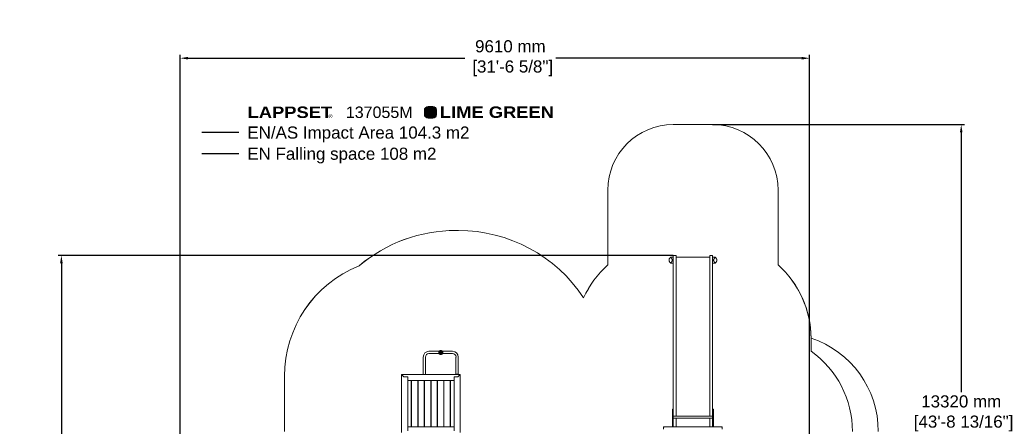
# Model space of a CAD drawing. Extents: x -6675 to 8473, y -8565 to 9458.
# Drawn here: x -6675 to 8473, y 3244 to 9458 of the extents above; entities that cross this region are included whole.
import ezdxf

# ---------------------------------------------------------------- set-up
doc = ezdxf.new("R2010")
doc.units = 0
doc.header["$LTSCALE"] = 5
doc.header["$PDMODE"] = 33
doc.header["$PDSIZE"] = 20
doc.layers.get('Defpoints').update_dxf_attribs({"linetype": 'CONTINUOUS'})
for name, color, linetype in [('Lg_area', 4, 'CONTINUOUS'), ('Lg_dim', 7, 'CONTINUOUS'), ('Lg_prod', 40, 'CONTINUOUS'), ('Lg_txt', 4, 'CONTINUOUS'), ('Lime green', 7, 'CONTINUOUS')]:
    doc.layers.add(name, color=color, linetype=linetype)
doc.styles.add('LG1', font='arial.ttf', dxfattribs={"height": 185})
doc.styles.add('LG2', font='ariblk.ttf', dxfattribs={"height": 185})
doc.styles.add('LG3', font='simplex.shx')
doc.dimstyles.new('LG_DIM', dxfattribs={"dimtxt": 185, "dimasz": 120, "dimexe": 50, "dimexo": 1, "dimgap": 50, "dimtad": 0, "dimtih": 1, "dimtoh": 1, "dimdec": 0, "dimrnd": 10, "dimdsep": 46, "dimtxsty": 'LG1', "dimcen": 2.5, "dimclrt": 4, "dimadec": 4, "dimazin": 0, "dimtfac": 1, "dimtdec": 1, "dimtmove": 0, "dimatfit": 3, "dimfxl": 1, "dimtolj": 1, "dimtzin": 0, "dimarcsym": 0})

# ---------------------------------------------------------------- blocks, each defined once
blk = doc.blocks.new('prodnum')
at = {"layer": 'Lg_txt'}
for s, height, style, p in [('LAPPSET', 175, 'LG2', (0, 0)), ('®', 60, 'LG1', (1233, -2))]:
    blk.add_text(s, height=height, dxfattribs=dict(at, style=style)).set_placement(p)
at = {"layer": 'Lg_txt', "style": 'LG1'}
blk.add_attdef('PRODNUM', (1500, 0), '', height=175, dxfattribs=at)
blk = doc.blocks.new('*D5')
at = {"layer": 'Defpoints', "color": 0, "transparency": 16777216}
for p in [(3900, 7860), (-2500, -5460), (7696, -5460)]:
    blk.add_point(p, dxfattribs=at)
at = {"layer": 'Lg_dim', "color": 0, "lineweight": -2, "transparency": 16777216}
for p, q in [((3901, 7860), (7746, 7860)), ((7696, 7740), (7696, 3779)), ((7696, -5340), (7696, 3131)), ((-2499, -5460), (7746, -5460))]:
    blk.add_line(p, q, dxfattribs=at)
at = {"layer": 'Lg_dim', "color": 0, "transparency": 16777216}
for points in [[(7676, 7740), (7716, 7740), (7696, 7860)], [(7676, -5340), (7716, -5340), (7696, -5460)]]:
    blk.add_solid(points, dxfattribs=at)
at = {"layer": 'Lg_dim', "color": 4, "transparency": 16777216, "insert": (7696, 3455), "char_height": 185, "attachment_point": 5, "style": 'LG1'}
blk.add_mtext('\\A1;13320 mm\\P [43\'-8 13/16"]', dxfattribs=at)
blk = doc.blocks.new('*D6')
at = {"layer": 'Defpoints', "color": 0, "transparency": 16777216}
for p in [(3300, 5865), (-6041, -3465), (-3100, -3465)]:
    blk.add_point(p, dxfattribs=at)
at = {"layer": 'Lg_dim', "color": 0, "lineweight": -2, "transparency": 16777216}
for p, q in [((3299, 5865), (-6091, 5865)), ((-6041, 5745), (-6041, 2570)), ((-6041, -3345), (-6041, 1921)), ((-3101, -3465), (-6091, -3465))]:
    blk.add_line(p, q, dxfattribs=at)
at = {"layer": 'Lg_dim', "color": 0, "transparency": 16777216}
for points in [[(-6061, 5745), (-6021, 5745), (-6041, 5865)], [(-6061, -3345), (-6021, -3345), (-6041, -3465)]]:
    blk.add_solid(points, dxfattribs=at)
at = {"layer": 'Lg_dim', "color": 4, "transparency": 16777216, "insert": (-6041, 2246), "char_height": 185, "attachment_point": 5, "style": 'LG1'}
blk.add_mtext('\\A1;9330 mm\\P [30\'-7 9/16"]', dxfattribs=at)
blk = doc.blocks.new('*D7')
at = {"layer": 'Defpoints', "color": 0, "transparency": 16777216}
for p in [(5382, 8873), (-4228, -147), (5382, -565)]:
    blk.add_point(p, dxfattribs=at)
at = {"layer": 'Lg_dim', "color": 0, "lineweight": -2, "transparency": 16777216}
for p, q in [((-4228, -146), (-4228, 8923)), ((-4108, 8873), (119, 8873)), ((5262, 8873), (1507, 8873)), ((5382, -564), (5382, 8923))]:
    blk.add_line(p, q, dxfattribs=at)
at = {"layer": 'Lg_dim', "color": 0, "transparency": 16777216}
for points in [[(-4108, 8893), (-4108, 8853), (-4228, 8873)], [(5262, 8893), (5262, 8853), (5382, 8873)]]:
    blk.add_solid(points, dxfattribs=at)
at = {"layer": 'Lg_dim', "color": 4, "transparency": 16777216, "insert": (813, 8873), "char_height": 185, "attachment_point": 5, "style": 'LG1'}
blk.add_mtext('\\A1;9610 mm\\P [31\'-6 5/8"]', dxfattribs=at)
blk = doc.blocks.new('Variteemalayerit')
at = {"layer": 'Lime green', "true_color": 0xb1c72c}
h = blk.add_hatch(color=62, dxfattribs=at)
h.dxf.hatch_style = 1
edge = h.paths.add_edge_path()
edge.add_line((2695, 137), (2695, 212))
edge.add_arc((2745, 212), 50, 90, 180, ccw=False)
edge.add_line((2745, 262), (2820, 262))
edge.add_arc((2820, 212), 50, 0, 90, ccw=False)
edge.add_line((2870, 212), (2870, 137))
edge.add_arc((2820, 137), 50, 270, 360, ccw=False)
edge.add_line((2820, 87), (2745, 87))
edge.add_arc((2745, 137), 50, 180, 270, ccw=False)
at = {"layer": 'Lime green'}
h = blk.add_hatch(color=250, dxfattribs=at)
h.dxf.hatch_style = 1
edge = h.paths.add_edge_path()
edge.add_arc((2783, 174), 50.2, 0, 360)
at = {"layer": 'Lime green', "color": 62, "true_color": 0xb1c72c}
blk.add_lwpolyline([(2695, 137), (2695, 212, -0.414214), (2745, 262), (2820, 262, -0.414214), (2870, 212), (2870, 137, -0.414214), (2820, 87), (2745, 87, -0.414214)], format="xyb", close=True, dxfattribs=at)
at = {"layer": 'Lime green', "color": 250}
blk.add_circle((2783, 174), 50.2, dxfattribs=at)
at = {"layer": 'Lime green', "color": 62, "true_color": 0xb1c72c, "insert": (2926, 265), "char_height": 175, "attachment_point": 1, "style": 'LG3'}
blk.add_mtext_dynamic_manual_height_columns('{\\fArial Black|b0|i0|c0|p34;LIME GREEN}', width=3485.89, gutter_width=12.5, heights=[0], dxfattribs=at)

msp = doc.modelspace()

# ---------------------------------------------------------------- linework, layer by layer
at = {"layer": 'Lg_area', "linetype": 'Continuous', "lineweight": 0}
for p, q in [((3900, 7859.7), (3300, 7859.7)), ((2300, 6859.7), (2300, 5719.7)), ((4900, 5719.7), (4900, 6859.7)), ((19, 6244.8), (-19, 6244.8)), ((5404, 4402.6), (5404, 4594.5)), ((-2635.8, 4021.5), (-2635.8, 3178.5))]:
    msp.add_line(p, q, dxfattribs=at)
at = {"layer": 'Lg_area', "color": 83, "linetype": 'Continuous', "lineweight": 0}
for p, q in [((3900, 7859.7), (3300, 7859.7)), ((2300, 6859.7), (2300, 5719.7)), ((4900, 5719.7), (4900, 6859.7)), ((19, 6244.5), (-19, 6244.5)), ((-2635.5, 4021.5), (-2635.5, 3178.5))]:
    msp.add_line(p, q, dxfattribs=at)
at = {"layer": 'Lg_area', "linetype": 'Continuous', "lineweight": 0}
for centre, radius, start, end in [((3300, 6859.7), 1000, 90, 180), ((3900, 6859.7), 1000, 0, 90), ((-19, 3950.5), 2294.3, 90, 130.10183), ((19, 3950.5), 2294.3, 33.52842, 90), ((-821.5, 4021.5), 1814.3, 111.85468, 180), ((3311.2, 4591.3), 1515.2, 131.86414, 155.57629), ((3888.8, 4591.3), 1515.2, 0.12365, 48.13586), ((4535, 3180), 1500, 0, 54.59633)]:
    msp.add_arc(centre, radius, start, end, dxfattribs=at)
at = {"layer": 'Lg_area', "color": 83, "linetype": 'Continuous', "lineweight": 0}
for centre, radius, start, end in [((3300, 6859.7), 1000, 90, 180), ((3900, 6859.7), 1000, 0, 90), ((-19, 3950.5), 2294, 90, 130.10299), ((19, 3950.5), 2294, 33.52314, 90), ((-821.5, 4021.5), 1814, 111.85274, 180), ((3311.2, 4591.3), 1515.2, 131.86414, 155.59134), ((3888.8, 4591.3), 1515.2, 0.44918, 48.13586), ((4930, 3180), 1500, 0, 71.58054)]:
    msp.add_arc(centre, radius, start, end, dxfattribs=at)
at = {"layer": 'Lg_prod', "linetype": 'Continuous', "lineweight": 0}
for p, q in [((3265.7, 5839.3), (3282.3, 5839.3)), ((3282.3, 5839.3), (3300, 5839.3)), ((3300, 5864.7), (3343, 5864.7)), ((3300, 5798.6), (3300, 5864.7)), ((3300, 5798.6), (3300, 5328.2)), ((3343, 5864.7), (3343, 5798.6)), ((3857, 5835.2), (3343, 5835.2)), ((3343, 5798.6), (3343, 5328.2)), ((3857, 5864.7), (3900, 5864.7)), ((3857, 5798.6), (3857, 5864.7)), ((3857, 5798.6), (3857, 5328.2)), ((3900, 5864.7), (3900, 5798.6)), ((3917.7, 5839.3), (3900, 5839.3)), ((3900, 5798.6), (3900, 5328.2)), ((3917.7, 5839.3), (3934.3, 5839.3)), ((3282.3, 5744.3), (3265.7, 5744.3)), ((3282.3, 5744.3), (3300, 5744.3)), ((3917.7, 5744.3), (3900, 5744.3)), ((3934.3, 5744.3), (3917.7, 5744.3)), ((3300, 5328.2), (3300, 4931.3)), ((3343, 5328.2), (3343, 4931.3)), ((3857, 5328.2), (3857, 4931.3)), ((3900, 5328.2), (3900, 4931.3)), ((3300, 4931.3), (3300, 3782.2)), ((3343, 4931.3), (3343, 3782.2)), ((3857, 4931.3), (3857, 3782.2)), ((3900, 4931.3), (3900, 3782.2)), ((-280.5, 4400.9), (-430, 4400.9)), ((-280.5, 4384), (-280.5, 4405.1)), ((-272, 4405.1), (-280.5, 4405.1)), ((-234.8, 4399), (-265.2, 4399)), ((-219.5, 4405.1), (-228, 4405.1)), ((-219.5, 4384), (-219.5, 4405.1)), ((-70, 4400.9), (-219.5, 4400.9)), ((-516.9, 4314), (-516.9, 4070)), ((-483.2, 4314), (-483.2, 4070)), ((-280.5, 4367.2), (-430, 4367.2)), ((-279.8, 4384), (-280.5, 4384)), ((-280.5, 4384), (-280.5, 4362.9)), ((-280.5, 4384), (-279.8, 4384)), ((-280.5, 4362.9), (-272, 4362.9)), ((-279.8, 4384), (-220.2, 4384)), ((-220.2, 4384), (-279.8, 4384)), ((-265.2, 4369), (-234.8, 4369)), ((-228, 4362.9), (-219.5, 4362.9)), ((-219.5, 4384), (-220.2, 4384)), ((-220.2, 4384), (-219.5, 4384)), ((-219.5, 4384), (-219.5, 4362.9)), ((-70, 4367.2), (-219.5, 4367.2)), ((-16.9, 4314), (-16.9, 4052)), ((16.8, 4314), (16.8, 4052)), ((-847.5, 4011), (-847.5, 4047.5)), ((-847.5, 4047.5), (-811, 4047.5)), ((-847.5, 3952.5), (-847.5, 3989)), ((-846.5, 3952.5), (-847.5, 3952.5)), ((-846.5, 3161.5), (-846.5, 4038.5)), ((-844.2, 4044.2), (-813.5, 4013.5)), ((-844.2, 4044.2), (-813.5, 4013.5)), ((38.5, 4046.5), (-838.5, 4046.5)), ((-753.5, 4013.5), (-813.5, 4013.5)), ((-813.5, 4013.5), (-753.5, 4013.5)), ((-789, 4047.5), (-752.5, 4047.5)), ((-753.5, 3953.5), (-753.5, 4013.5)), ((-753.5, 4013.5), (-753.5, 3186.5)), ((-753.5, 3953.5), (-46.5, 3953.5)), ((-752.5, 3952.5), (-753.5, 3952.5)), ((-750, 3950), (-753.5, 3950)), ((-752.5, 4047.5), (-752.5, 4046.5)), ((-752.5, 3953.5), (-752.5, 3952.5)), ((-751, 3950), (-751, 3953.5)), ((-750, 3953.5), (-750, 3950)), ((-699, 3953.5), (-699, 3246.5)), ((-695, 3945.6), (-699, 3945.6)), ((-695, 3953.5), (-695, 3246.5)), ((-600, 3953.5), (-600, 3246.5)), ((-596, 3945.6), (-600, 3945.6)), ((-596, 3953.5), (-596, 3246.5)), ((-501, 3953.5), (-501, 3246.5)), ((-497, 3945.6), (-501, 3945.6)), ((-497, 3953.5), (-497, 3246.5)), ((-402, 3953.5), (-402, 3246.5)), ((-398, 3945.6), (-402, 3945.6)), ((-398, 3953.5), (-398, 3246.5)), ((-303, 3953.5), (-303, 3246.5)), ((-299, 3945.6), (-303, 3945.6)), ((-299, 3953.5), (-299, 3246.5)), ((-204, 3953.5), (-204, 3246.5)), ((-200, 3945.6), (-204, 3945.6)), ((-200, 3953.5), (-200, 3246.5)), ((-105, 3953.5), (-105, 3246.5)), ((-101, 3945.6), (-105, 3945.6)), ((-101, 3246.5), (-101, 3953.5)), ((-50, 3950), (-50, 3953.5)), ((-46.5, 3950), (-50, 3950)), ((-49, 3950), (-49, 3953.5)), ((-47.5, 4046.5), (-47.5, 4047.5)), ((-47.5, 4047.5), (-11, 4047.5)), ((-47.5, 3952.5), (-47.5, 3953.5)), ((-46.5, 3952.5), (-47.5, 3952.5)), ((-46.5, 4013.5), (13.5, 4013.5)), ((-46.5, 3186.5), (-46.5, 4013.5)), ((13.5, 4013.5), (-46.5, 4013.5)), ((-46.5, 4013.5), (-46.5, 3953.5)), ((-20, 4052), (-15, 4052)), ((-20, 4047.5), (-20, 4052)), ((-15, 4052), (15, 4052)), ((-8.2, 4047), (8.2, 4047)), ((11, 4047.5), (47.5, 4047.5)), ((13.5, 4013.5), (44.2, 4044.2)), ((13.5, 4013.5), (44.2, 4044.2)), ((15, 4052), (20, 4052)), ((20, 4052), (20, 4047.5)), ((46.5, 4038.5), (46.5, 3161.5)), ((47.5, 3952.5), (46.5, 3952.5)), ((47.5, 4047.5), (47.5, 4011)), ((47.5, 3989), (47.5, 3952.5)), ((3300, 3782.2), (3300, 3518.5)), ((3343, 3782.2), (3343, 3410.5)), ((3857, 3782.2), (3857, 3410.5)), ((3900, 3782.2), (3900, 3518.5)), ((3301, 3518.5), (3286, 3518.5)), ((3286, 3518.5), (3286, 3458.5)), ((3301, 3518.5), (3301, 3458.5)), ((3914, 3518.5), (3899, 3518.5)), ((3899, 3518.5), (3899, 3458.5)), ((3914, 3518.5), (3914, 3458.5)), ((3286, 3458.5), (3286, 3246.5)), ((3301, 3458.5), (3301, 3246.5)), ((3899, 3410.5), (3301, 3410.5)), ((3899, 3380.5), (3301, 3380.5)), ((3343, 3380.5), (3343, 3246.5)), ((3857, 3380.5), (3857, 3246.5)), ((3899, 3458.5), (3899, 3246.5)), ((3914, 3458.5), (3914, 3246.5)), ((-847.5, 3211), (-847.5, 3247.5)), ((-847.5, 3247.5), (-846.5, 3247.5)), ((-753.5, 3250), (-750, 3250)), ((-753.5, 3247.5), (-752.5, 3247.5)), ((-753.5, 3186.5), (-753.5, 3246.5)), ((-46.5, 3246.5), (-753.5, 3246.5)), ((-752.5, 3247.5), (-752.5, 3246.5)), ((-751, 3250), (-751, 3246.5)), ((-750, 3250), (-750, 3246.5)), ((-699, 3254.4), (-695, 3254.4)), ((-600, 3254.4), (-596, 3254.4)), ((-501, 3254.4), (-497, 3254.4)), ((-402, 3254.4), (-398, 3254.4)), ((-303, 3254.4), (-299, 3254.4)), ((-204, 3254.4), (-200, 3254.4)), ((-105, 3254.4), (-101, 3254.4)), ((-50, 3250), (-46.5, 3250)), ((-50, 3246.5), (-50, 3250)), ((-49, 3250), (-49, 3246.5)), ((-47.5, 3246.5), (-47.5, 3247.5)), ((-47.5, 3247.5), (-46.5, 3247.5)), ((-46.5, 3246.5), (-46.5, 3186.5)), ((46.5, 3247.5), (47.5, 3247.5)), ((47.5, 3247.5), (47.5, 3211)), ((3152.5, 3211), (3152.5, 3247.5)), ((3152.5, 3247.5), (3189, 3247.5)), ((4038.5, 3246.5), (3161.5, 3246.5)), ((3211, 3247.5), (3247.5, 3247.5)), ((3247.5, 3247.5), (3247.5, 3246.5)), ((3952.5, 3246.5), (3952.5, 3247.5)), ((3952.5, 3247.5), (3989, 3247.5)), ((4011, 3247.5), (4047.5, 3247.5)), ((4047.5, 3247.5), (4047.5, 3211))]:
    msp.add_line(p, q, dxfattribs=at)
for centre, radius, start, end in [((3264, 5836.3), 3, 90, 121.15518), ((3936, 5836.3), 3, 58.84482, 90), ((3264, 5747.3), 3, 238.84482, 270), ((3936, 5747.3), 3, 270, 301.15518), ((-430, 4314), 86.8, 90, 180), ((-250, 4384), 30.5, 119.82646, 149.82973), ((-250, 4384), 30.5, 30.16985, 60.12878), ((-70, 4314), 86.8, 0, 90), ((-430, 4314), 53.1, 90, 180), ((-250, 4384), 30.5, 210.16985, 240.12878), ((-250, 4384), 30.5, 299.82646, 329.82973), ((-70, 4314), 53.2, 0, 90), ((-839.5, 4011), 8, 180, 208.95502), ((-839.5, 3989), 8, 151.04498, 180), ((-838.5, 4038.5), 8, 135, 180), ((-838.5, 4038.5), 8, 90, 135), ((-811, 4039.5), 8, 61.04498, 90), ((-789, 4039.5), 8, 90, 118.95502), ((-570, 4070), 53.2, 333.75919, 0), ((-570, 4070), 86.9, 344.30113, 0), ((-11, 4039.5), 8, 61.04498, 90), ((11, 4039.5), 8, 90, 118.95502), ((38.5, 4038.5), 8, 45, 90), ((38.5, 4038.5), 8, 0, 45), ((39.5, 4011), 8, 331.04498, 0), ((39.5, 3989), 8, 0, 28.95502), ((3161.5, 3238.5), 8, 135, 180), ((3161.5, 3238.5), 8, 90, 135), ((3189, 3239.5), 8, 61.04498, 90), ((3211, 3239.5), 8, 90, 118.95502), ((3989, 3239.5), 8, 61.04498, 90), ((4011, 3239.5), 8, 90, 118.95502), ((4038.5, 3238.5), 8, 45, 90), ((4038.5, 3238.5), 8, 0, 45)]:
    msp.add_arc(centre, radius, start, end, dxfattribs=at)
for centre, major_axis, start_param, end_param in [((-246.2, 4387.4), (20.2, -22.2), 3.3252286, 3.9243391), ((-253.8, 4387.4), (20.2, 22.2), 5.5004389, 6.0995494), ((-246.2, 4380.6), (-20.2, -22.2), 5.5004389, 6.0995494), ((-253.8, 4380.6), (-20.2, 22.2), 3.3252286, 3.9243391)]:
    msp.add_ellipse(centre, major_axis=major_axis, ratio=0.2931525, start_param=start_param, end_param=end_param, dxfattribs=at)
for points, knots in [([(3235.9, 5791.8), (3235.9, 5792.5), (3235.9, 5793.2), (3236, 5794.7), (3236, 5795.4), (3236.2, 5797.6), (3236.4, 5799), (3236.8, 5801.8), (3237.1, 5803.2), (3237.8, 5805.9), (3238.1, 5807.3), (3239.4, 5811.2), (3240.4, 5813.7), (3242.1, 5817.2), (3242.8, 5818.3), (3244, 5820.5), (3244.7, 5821.6), (3246.7, 5824.5), (3248.1, 5826.3), (3250.2, 5828.8), (3251, 5829.6), (3252.4, 5831.1), (3253.2, 5831.8), (3255.4, 5833.8), (3256.8, 5835), (3259.7, 5837.1), (3261.1, 5838), (3262.5, 5838.9)], [0.070582583, 0.070582583, 0.070582583, 0.070582583, 0.072738773, 0.072738773, 0.074894964, 0.074894964, 0.079207344, 0.079207344, 0.083519725, 0.083519725, 0.087832105, 0.087832105, 0.096456867, 0.096456867, 0.100769247, 0.100769247, 0.105081628, 0.105081628, 0.113706389, 0.113706389, 0.118018769, 0.118018769, 0.12233115, 0.12233115, 0.130955911, 0.130955911, 0.139580672, 0.139580672, 0.139580672, 0.139580672]), ([(3262.5, 5744.7), (3261.1, 5745.6), (3259.7, 5746.5), (3256.8, 5748.6), (3255.3, 5749.8), (3253.1, 5751.8), (3252.4, 5752.5), (3250.9, 5754), (3250.2, 5754.8), (3248.1, 5757.2), (3246.7, 5759), (3244.7, 5762), (3244, 5763), (3243.1, 5764.7), (3242.8, 5765.2), (3242.2, 5766.3), (3241.9, 5766.9), (3240.4, 5769.8), (3239.4, 5772.3), (3238.4, 5775.6), (3238.1, 5776.3), (3237.8, 5777.6), (3237.6, 5778.3), (3237.1, 5780.4), (3236.8, 5781.8), (3236.4, 5784.6), (3236.2, 5786), (3236, 5788.9), (3235.9, 5790.3), (3235.9, 5791.8)], [0.001509417, 0.001509417, 0.001509417, 0.001509417, 0.010143562, 0.010143562, 0.018777708, 0.018777708, 0.023094781, 0.023094781, 0.027411854, 0.027411854, 0.036046, 0.036046, 0.040363073, 0.040363073, 0.042521609, 0.042521609, 0.044680146, 0.044680146, 0.053314292, 0.053314292, 0.055472828, 0.055472828, 0.057631364, 0.057631364, 0.061948437, 0.061948437, 0.06626551, 0.06626551, 0.070582583, 0.070582583, 0.070582583, 0.070582583]), ([(3264, 5839.3), (3264, 5839.3), (3264.1, 5839.3), (3264.3, 5839.3), (3264.4, 5839.3), (3264.9, 5839.3), (3265.3, 5839.3), (3265.7, 5839.3)], [0, 0, 0, 0, 0.002390647, 0.002390647, 0.004781294, 0.004781294, 0.009562588, 0.009562588, 0.009562588, 0.009562588]), ([(3264.2, 5825.9), (3264.5, 5825.9), (3264.8, 5825.8), (3265.3, 5825.7), (3265.5, 5825.6), (3265.7, 5825.4)], [0, 0, 0, 0, 0.0033224356, 0.0033224356, 0.0066448712, 0.0066448712, 0.0066448712, 0.0066448712]), ([(3265.7, 5758.1), (3265.5, 5758), (3265.3, 5757.9), (3264.8, 5757.7), (3264.5, 5757.7), (3264.2, 5757.7)], [0, 0, 0, 0, 0.0033224356, 0.0033224356, 0.0066448712, 0.0066448712, 0.0066448712, 0.0066448712]), ([(3283.6, 5798.3), (3283.4, 5799), (3283.3, 5799.7), (3283, 5801), (3282.9, 5801.6), (3282.6, 5802.8), (3282.4, 5803.3), (3282.1, 5804.3), (3281.9, 5804.8), (3281.4, 5806.2), (3281.1, 5807), (3280.4, 5808.6), (3280, 5809.3), (3279.3, 5810.7), (3279, 5811.4), (3278.3, 5812.6), (3277.9, 5813.2), (3276.8, 5814.9), (3276, 5815.9), (3274.5, 5817.8), (3273.8, 5818.6), (3272.2, 5820.3), (3271.4, 5821), (3269.1, 5823.1), (3267.4, 5824.3), (3265.7, 5825.4)], [0.114317268, 0.114317268, 0.114317268, 0.114317268, 0.117327903, 0.117327903, 0.120338537, 0.120338537, 0.123349172, 0.123349172, 0.126359807, 0.126359807, 0.132381076, 0.132381076, 0.138402345, 0.138402345, 0.144423615, 0.144423615, 0.150444884, 0.150444884, 0.162487423, 0.162487423, 0.174529961, 0.174529961, 0.1865725, 0.1865725, 0.210657577, 0.210657577, 0.210657577, 0.210657577]), ([(3265.7, 5758.1), (3267.4, 5759.2), (3269, 5760.4), (3271.4, 5762.6), (3272.2, 5763.3), (3273.8, 5764.9), (3274.5, 5765.8), (3276, 5767.7), (3276.8, 5768.7), (3278.2, 5770.9), (3279, 5772.1), (3279.9, 5773.8), (3280, 5774.2), (3280.4, 5774.9), (3280.6, 5775.3), (3281.1, 5776.5), (3281.4, 5777.4), (3281.9, 5778.8), (3282.1, 5779.2), (3282.4, 5780.3), (3282.6, 5780.8), (3282.8, 5781.7), (3282.9, 5782), (3283, 5782.6), (3283.1, 5782.9), (3283.3, 5783.9), (3283.4, 5784.5), (3283.6, 5785.3)], [0.003523558, 0.003523558, 0.003523558, 0.003523558, 0.027663973, 0.027663973, 0.039734181, 0.039734181, 0.051804388, 0.051804388, 0.063874596, 0.063874596, 0.075944803, 0.075944803, 0.078962355, 0.078962355, 0.081979907, 0.081979907, 0.088015011, 0.088015011, 0.091032563, 0.091032563, 0.094050115, 0.094050115, 0.095558891, 0.095558891, 0.097067667, 0.097067667, 0.100085218, 0.100085218, 0.100085218, 0.100085218]), ([(3284.1, 5791.8), (3284.1, 5792.1), (3284.1, 5792.4), (3284.1, 5793), (3284.1, 5793.3), (3284, 5794.2), (3284, 5794.7), (3283.9, 5795.8), (3283.8, 5796.4), (3283.7, 5797.3), (3283.6, 5797.8), (3283.6, 5798.3)], [0.1072065831, 0.1072065831, 0.1072065831, 0.1072065831, 0.1080954187, 0.1080954187, 0.1089842543, 0.1089842543, 0.1107619256, 0.1107619256, 0.1125395968, 0.1125395968, 0.114317268, 0.114317268, 0.114317268, 0.114317268]), ([(3283.6, 5785.3), (3283.6, 5785.7), (3283.7, 5786.2), (3283.8, 5787.2), (3283.9, 5787.7), (3284, 5788.8), (3284, 5789.4), (3284.1, 5790.6), (3284.1, 5791.2), (3284.1, 5791.8)], [0.1000852185, 0.1000852185, 0.1000852185, 0.1000852185, 0.1018655596, 0.1018655596, 0.1036459008, 0.1036459008, 0.1054262419, 0.1054262419, 0.1072065831, 0.1072065831, 0.1072065831, 0.1072065831]), ([(3916.4, 5798.3), (3916.4, 5797.8), (3916.3, 5797.3), (3916.2, 5796.4), (3916.1, 5795.8), (3916, 5794.7), (3916, 5794.2), (3915.9, 5793), (3915.9, 5792.4), (3915.9, 5791.8)], [0.1000852185, 0.1000852185, 0.1000852185, 0.1000852185, 0.1018655596, 0.1018655596, 0.1036459008, 0.1036459008, 0.1054262419, 0.1054262419, 0.1072065831, 0.1072065831, 0.1072065831, 0.1072065831]), ([(3915.9, 5791.8), (3915.9, 5791.5), (3915.9, 5791.2), (3915.9, 5790.6), (3915.9, 5790.3), (3916, 5789.4), (3916, 5788.8), (3916.1, 5787.7), (3916.2, 5787.2), (3916.3, 5786.2), (3916.4, 5785.8), (3916.4, 5785.3)], [0.1072065831, 0.1072065831, 0.1072065831, 0.1072065831, 0.1080954187, 0.1080954187, 0.1089842543, 0.1089842543, 0.1107619256, 0.1107619256, 0.1125395968, 0.1125395968, 0.114317268, 0.114317268, 0.114317268, 0.114317268]), ([(3934.3, 5825.4), (3932.6, 5824.3), (3931, 5823.1), (3928.6, 5821), (3927.8, 5820.3), (3926.2, 5818.6), (3925.5, 5817.8), (3924, 5815.9), (3923.2, 5814.9), (3921.8, 5812.7), (3921, 5811.4), (3920.1, 5809.7), (3920, 5809.4), (3919.6, 5808.6), (3919.4, 5808.2), (3918.9, 5807), (3918.6, 5806.2), (3918.1, 5804.8), (3917.9, 5804.3), (3917.6, 5803.3), (3917.4, 5802.8), (3917.2, 5801.9), (3917.1, 5801.6), (3917, 5801), (3916.9, 5800.7), (3916.7, 5799.7), (3916.6, 5799), (3916.4, 5798.3)], [0.003523558, 0.003523558, 0.003523558, 0.003523558, 0.027663973, 0.027663973, 0.039734181, 0.039734181, 0.051804388, 0.051804388, 0.063874596, 0.063874596, 0.075944803, 0.075944803, 0.078962355, 0.078962355, 0.081979907, 0.081979907, 0.088015011, 0.088015011, 0.091032563, 0.091032563, 0.094050115, 0.094050115, 0.095558891, 0.095558891, 0.097067667, 0.097067667, 0.100085218, 0.100085218, 0.100085218, 0.100085218]), ([(3916.4, 5785.3), (3916.6, 5784.5), (3916.7, 5783.9), (3917, 5782.6), (3917.1, 5781.9), (3917.4, 5780.8), (3917.6, 5780.3), (3917.9, 5779.2), (3918.1, 5778.8), (3918.6, 5777.4), (3918.9, 5776.5), (3919.6, 5775), (3920, 5774.2), (3920.7, 5772.8), (3921, 5772.2), (3921.7, 5771), (3922.1, 5770.4), (3923.2, 5768.7), (3924, 5767.7), (3925.5, 5765.8), (3926.2, 5764.9), (3927.8, 5763.3), (3928.6, 5762.6), (3930.9, 5760.4), (3932.6, 5759.2), (3934.3, 5758.1)], [0.114317268, 0.114317268, 0.114317268, 0.114317268, 0.117327903, 0.117327903, 0.120338537, 0.120338537, 0.123349172, 0.123349172, 0.126359807, 0.126359807, 0.132381076, 0.132381076, 0.138402345, 0.138402345, 0.144423615, 0.144423615, 0.150444884, 0.150444884, 0.162487423, 0.162487423, 0.174529961, 0.174529961, 0.1865725, 0.1865725, 0.210657577, 0.210657577, 0.210657577, 0.210657577]), ([(3934.3, 5839.3), (3934.7, 5839.3), (3935.1, 5839.3), (3935.6, 5839.3), (3935.7, 5839.3), (3935.9, 5839.3), (3936, 5839.3), (3936, 5839.3)], [0, 0, 0, 0, 0.0047801145, 0.0047801145, 0.0071701718, 0.0071701718, 0.0095602291, 0.0095602291, 0.0095602291, 0.0095602291]), ([(3934.3, 5825.4), (3934.5, 5825.6), (3934.7, 5825.7), (3935.2, 5825.8), (3935.5, 5825.9), (3935.8, 5825.9)], [0, 0, 0, 0, 0.0033224356, 0.0033224356, 0.0066448712, 0.0066448712, 0.0066448712, 0.0066448712]), ([(3935.8, 5757.7), (3935.5, 5757.7), (3935.2, 5757.7), (3934.7, 5757.9), (3934.5, 5758), (3934.3, 5758.1)], [0, 0, 0, 0, 0.0033224356, 0.0033224356, 0.0066448712, 0.0066448712, 0.0066448712, 0.0066448712]), ([(3937.5, 5838.9), (3938.9, 5838), (3940.3, 5837.1), (3943.2, 5834.9), (3944.7, 5833.8), (3946.9, 5831.7), (3947.6, 5831), (3949.1, 5829.5), (3949.8, 5828.8), (3951.9, 5826.3), (3953.3, 5824.5), (3955.3, 5821.6), (3956, 5820.5), (3956.9, 5818.9), (3957.2, 5818.3), (3957.8, 5817.2), (3958.1, 5816.6), (3959.6, 5813.7), (3960.6, 5811.2), (3961.6, 5807.9), (3961.9, 5807.3), (3962.2, 5805.9), (3962.4, 5805.2), (3962.9, 5803.2), (3963.2, 5801.8), (3963.6, 5799), (3963.8, 5797.6), (3964, 5794.7), (3964.1, 5793.2), (3964.1, 5791.8)], [0.001509417, 0.001509417, 0.001509417, 0.001509417, 0.010143562, 0.010143562, 0.018777708, 0.018777708, 0.023094781, 0.023094781, 0.027411854, 0.027411854, 0.036046, 0.036046, 0.040363073, 0.040363073, 0.042521609, 0.042521609, 0.044680146, 0.044680146, 0.053314292, 0.053314292, 0.055472828, 0.055472828, 0.057631364, 0.057631364, 0.061948437, 0.061948437, 0.06626551, 0.06626551, 0.070582583, 0.070582583, 0.070582583, 0.070582583]), ([(3964.1, 5791.8), (3964.1, 5791.1), (3964.1, 5790.3), (3964, 5788.9), (3964, 5788.2), (3963.8, 5786), (3963.6, 5784.6), (3963.2, 5781.8), (3962.9, 5780.4), (3962.2, 5777.6), (3961.9, 5776.3), (3960.6, 5772.3), (3959.6, 5769.9), (3957.9, 5766.4), (3957.2, 5765.2), (3956, 5763), (3955.3, 5762), (3953.3, 5759), (3951.9, 5757.2), (3949.8, 5754.8), (3949, 5754), (3947.6, 5752.5), (3946.8, 5751.8), (3944.6, 5749.8), (3943.2, 5748.6), (3940.3, 5746.5), (3938.9, 5745.6), (3937.5, 5744.7)], [0.070582583, 0.070582583, 0.070582583, 0.070582583, 0.072738773, 0.072738773, 0.074894964, 0.074894964, 0.079207344, 0.079207344, 0.083519725, 0.083519725, 0.087832105, 0.087832105, 0.096456867, 0.096456867, 0.100769247, 0.100769247, 0.105081628, 0.105081628, 0.113706389, 0.113706389, 0.118018769, 0.118018769, 0.12233115, 0.12233115, 0.130955911, 0.130955911, 0.139580672, 0.139580672, 0.139580672, 0.139580672]), ([(3265.7, 5744.3), (3265.3, 5744.3), (3264.9, 5744.3), (3264.4, 5744.3), (3264.3, 5744.3), (3264.1, 5744.3), (3264, 5744.3), (3264, 5744.3)], [0, 0, 0, 0, 0.0047801145, 0.0047801145, 0.0071701718, 0.0071701718, 0.0095602291, 0.0095602291, 0.0095602291, 0.0095602291]), ([(3936, 5744.3), (3936, 5744.3), (3935.9, 5744.3), (3935.7, 5744.3), (3935.6, 5744.3), (3935.1, 5744.3), (3934.7, 5744.3), (3934.3, 5744.3)], [0, 0, 0, 0, 0.002390647, 0.002390647, 0.004781294, 0.004781294, 0.009562588, 0.009562588, 0.009562588, 0.009562588]), ([(-276.4, 4399.3), (-276.5, 4399.2), (-276.5, 4399), (-276.8, 4398.6), (-276.9, 4398.3), (-277.3, 4397.6), (-277.4, 4397.2), (-277.8, 4396.2), (-278.1, 4395.4), (-278.5, 4394.3), (-278.6, 4393.9), (-278.8, 4393), (-278.9, 4392.6), (-279.1, 4391.3), (-279.3, 4390.5), (-279.5, 4388.7), (-279.6, 4387.8), (-279.7, 4385.9), (-279.8, 4385), (-279.8, 4384)], [0.006280466, 0.006280466, 0.006280466, 0.006280466, 0.006950022, 0.006950022, 0.008353079, 0.008353079, 0.009756136, 0.009756136, 0.012562249, 0.012562249, 0.013965305, 0.013965305, 0.015368362, 0.015368362, 0.018174475, 0.018174475, 0.020980588, 0.020980588, 0.023786701, 0.023786701, 0.023786701, 0.023786701]), ([(-263.5, 4411.2), (-264.1, 4411), (-264.5, 4410.8), (-265.2, 4410.5), (-265.4, 4410.3), (-265.8, 4410.1), (-265.9, 4410), (-266.4, 4409.6), (-266.7, 4409.3), (-267, 4408.9), (-267.1, 4408.8), (-267.2, 4408.5), (-267.2, 4408.3), (-267.3, 4408.2)], [0.003082805, 0.003082805, 0.003082805, 0.003082805, 0.005700679, 0.005700679, 0.007009615, 0.007009615, 0.008318552, 0.008318552, 0.010936425, 0.010936425, 0.012245362, 0.012245362, 0.013554299, 0.013554299, 0.013554299, 0.013554299]), ([(-238, 4413.2), (-238.8, 4413.4), (-239.7, 4413.6), (-241.5, 4414), (-242.5, 4414.2), (-244, 4414.5), (-244.5, 4414.5), (-245.6, 4414.7), (-246.1, 4414.7), (-247.2, 4414.8), (-247.7, 4414.8), (-248.9, 4414.9), (-249.4, 4414.9), (-251.1, 4414.9), (-252.2, 4414.8), (-253.8, 4414.7), (-254.4, 4414.7), (-255.4, 4414.5), (-256, 4414.5), (-257.5, 4414.2), (-258.5, 4414.1), (-260.3, 4413.6), (-261.2, 4413.4), (-262, 4413.2)], [0.00000027, 0.00000027, 0.00000027, 0.00000027, 0.003307948, 0.003307948, 0.006615627, 0.006615627, 0.008269466, 0.008269466, 0.009923305, 0.009923305, 0.011577144, 0.011577144, 0.013230983, 0.013230983, 0.016538662, 0.016538662, 0.018192501, 0.018192501, 0.01984634, 0.01984634, 0.023154018, 0.023154018, 0.026461697, 0.026461697, 0.026461697, 0.026461697]), ([(-232.7, 4408.2), (-232.8, 4408.3), (-232.8, 4408.5), (-232.9, 4408.8), (-233, 4408.9), (-233.3, 4409.3), (-233.6, 4409.6), (-234.2, 4410.1), (-234.6, 4410.3), (-235.2, 4410.7), (-235.5, 4410.8), (-235.9, 4411), (-236.2, 4411.1), (-236.5, 4411.2)], [0.003129153, 0.003129153, 0.003129153, 0.003129153, 0.004446469, 0.004446469, 0.005763786, 0.005763786, 0.008398418, 0.008398418, 0.011033051, 0.011033051, 0.012350367, 0.012350367, 0.013667683, 0.013667683, 0.013667683, 0.013667683]), ([(-220.2, 4384), (-220.2, 4385.9), (-220.3, 4387.7), (-220.6, 4390), (-220.7, 4390.4), (-220.9, 4391.3), (-220.9, 4391.8), (-221.2, 4393), (-221.4, 4393.8), (-221.8, 4395), (-221.9, 4395.4), (-222.2, 4396.2), (-222.3, 4396.5), (-222.7, 4397.6), (-223, 4398.3), (-223.5, 4399), (-223.5, 4399.2), (-223.6, 4399.3)], [0.000000197, 0.000000197, 0.000000197, 0.000000197, 0.005605037, 0.005605037, 0.007006247, 0.007006247, 0.008407457, 0.008407457, 0.011209877, 0.011209877, 0.012611087, 0.012611087, 0.014012297, 0.014012297, 0.016814717, 0.016814717, 0.017511604, 0.017511604, 0.017511604, 0.017511604]), ([(-279.8, 4384), (-279.8, 4382.1), (-279.7, 4380.3), (-279.4, 4378), (-279.3, 4377.6), (-279.1, 4376.7), (-279.1, 4376.2), (-278.8, 4375), (-278.6, 4374.2), (-278.2, 4373), (-278.1, 4372.6), (-277.8, 4371.8), (-277.7, 4371.5), (-277.3, 4370.4), (-277, 4369.7), (-276.5, 4369), (-276.5, 4368.8), (-276.4, 4368.7)], [0.000000197, 0.000000197, 0.000000197, 0.000000197, 0.005605037, 0.005605037, 0.007006247, 0.007006247, 0.008407457, 0.008407457, 0.011209877, 0.011209877, 0.012611087, 0.012611087, 0.014012297, 0.014012297, 0.016814717, 0.016814717, 0.017511604, 0.017511604, 0.017511604, 0.017511604]), ([(-267.3, 4359.8), (-267.2, 4359.7), (-267.2, 4359.5), (-267.1, 4359.2), (-267, 4359.1), (-266.7, 4358.7), (-266.4, 4358.4), (-265.8, 4357.9), (-265.4, 4357.7), (-264.8, 4357.3), (-264.5, 4357.2), (-264.1, 4357), (-263.8, 4356.9), (-263.5, 4356.8)], [0.003129153, 0.003129153, 0.003129153, 0.003129153, 0.004446469, 0.004446469, 0.005763786, 0.005763786, 0.008398418, 0.008398418, 0.011033051, 0.011033051, 0.012350367, 0.012350367, 0.013667683, 0.013667683, 0.013667683, 0.013667683]), ([(-262, 4354.8), (-261.2, 4354.6), (-260.3, 4354.4), (-258.5, 4354), (-257.5, 4353.8), (-256, 4353.5), (-255.5, 4353.5), (-254.4, 4353.3), (-253.9, 4353.3), (-252.8, 4353.2), (-252.3, 4353.2), (-251.1, 4353.1), (-250.6, 4353.1), (-248.9, 4353.1), (-247.8, 4353.2), (-246.2, 4353.3), (-245.6, 4353.3), (-244.6, 4353.5), (-244, 4353.5), (-242.5, 4353.8), (-241.5, 4353.9), (-239.7, 4354.4), (-238.8, 4354.6), (-238, 4354.8)], [0.00000027, 0.00000027, 0.00000027, 0.00000027, 0.003307948, 0.003307948, 0.006615627, 0.006615627, 0.008269466, 0.008269466, 0.009923305, 0.009923305, 0.011577144, 0.011577144, 0.013230983, 0.013230983, 0.016538662, 0.016538662, 0.018192501, 0.018192501, 0.01984634, 0.01984634, 0.023154018, 0.023154018, 0.026461697, 0.026461697, 0.026461697, 0.026461697]), ([(-236.5, 4356.8), (-235.9, 4357), (-235.5, 4357.2), (-234.8, 4357.5), (-234.6, 4357.7), (-234.2, 4357.9), (-234.1, 4358), (-233.6, 4358.4), (-233.3, 4358.7), (-233, 4359.1), (-232.9, 4359.2), (-232.8, 4359.5), (-232.8, 4359.7), (-232.7, 4359.8)], [0.003082805, 0.003082805, 0.003082805, 0.003082805, 0.005700679, 0.005700679, 0.007009615, 0.007009615, 0.008318552, 0.008318552, 0.010936425, 0.010936425, 0.012245362, 0.012245362, 0.013554299, 0.013554299, 0.013554299, 0.013554299]), ([(-223.6, 4368.7), (-223.5, 4368.8), (-223.5, 4369), (-223.2, 4369.4), (-223.1, 4369.7), (-222.7, 4370.4), (-222.6, 4370.8), (-222.2, 4371.8), (-221.9, 4372.6), (-221.5, 4373.7), (-221.4, 4374.1), (-221.2, 4375), (-221.1, 4375.4), (-220.9, 4376.7), (-220.7, 4377.5), (-220.5, 4379.3), (-220.4, 4380.2), (-220.3, 4382.1), (-220.2, 4383), (-220.2, 4384)], [0.006280466, 0.006280466, 0.006280466, 0.006280466, 0.006950022, 0.006950022, 0.008353079, 0.008353079, 0.009756136, 0.009756136, 0.012562249, 0.012562249, 0.013965305, 0.013965305, 0.015368362, 0.015368362, 0.018174475, 0.018174475, 0.020980588, 0.020980588, 0.023786701, 0.023786701, 0.023786701, 0.023786701])]:
    msp.add_open_spline(points, degree=3, knots=knots, dxfattribs=at)
for points in [[(3264.2, 5825.9), (3261.1, 5825.9), (3258.1, 5826), (3255.1, 5826.1)], [(3255.1, 5757.5), (3258.1, 5757.6), (3261.1, 5757.6), (3264.2, 5757.7)], [(3944.9, 5826.1), (3941.9, 5826), (3938.9, 5825.9), (3935.8, 5825.9)], [(3935.8, 5757.7), (3938.9, 5757.6), (3941.9, 5757.6), (3944.9, 5757.5)]]:
    msp.add_rational_spline(points, [1, 0.999999597665, 0.999999597665, 1], degree=3, dxfattribs=at)
for points in [[(-262, 4413.2), (-262.5, 4412.5), (-263, 4411.8), (-263.5, 4411.2)], [(-236.5, 4411.2), (-237, 4411.8), (-237.5, 4412.5), (-238, 4413.2)], [(-263.5, 4356.8), (-263, 4356.2), (-262.5, 4355.5), (-262, 4354.8)], [(-238, 4354.8), (-237.5, 4355.5), (-237, 4356.2), (-236.5, 4356.8)]]:
    msp.add_open_spline(points, degree=3, dxfattribs=at)
at = {"layer": 'Lg_txt'}
msp.add_lwpolyline([(-3333.2, 7739.8), (-3895.5, 7739.8)], dxfattribs=at)
at = {"layer": 'Lg_txt', "color": 83}
msp.add_lwpolyline([(-3333.2, 7414.7), (-3895.5, 7414.7)], dxfattribs=at)

# ---------------------------------------------------------------- block references
at = {"layer": 'Lg_txt'}
msp.add_blockref('prodnum', (-3198.4, 7961), dxfattribs=at).add_auto_attribs({'PRODNUM': '137055M'})
msp.add_blockref('Variteemalayerit', (-3189.1, 7872.4), dxfattribs=at)

# ---------------------------------------------------------------- texts
at = {"layer": 'Lg_txt', "style": 'LG1'}
msp.add_text('EN/AS Impact Area 104.3 m2', height=185, dxfattribs=at).set_placement((-3201.4, 7646.2))
at = {"layer": 'Lg_txt', "color": 83, "style": 'LG1'}
msp.add_text('EN Falling space 108 m2 ', height=185, dxfattribs=at).set_placement((-3202.6, 7323.4))

# ---------------------------------------------------------------- dimensions: what is measured, and where the dimension line sits
at = {"layer": 'Lg_dim'}
dim = msp.add_linear_dim(base=(5382.0277, 8873.3548), p1=(-4227.5256, -147.5), p2=(5382.0277, -564.9921), dimstyle='LG_DIM', override={"dimpost": ' mm\\X'}, dxfattribs=at)
dim.commit()
dim.dimension.update_dxf_attribs({"geometry": '*D7', "text_midpoint": (812.7478, 8873.3548), "dimtype": 160})
for base, p1, p2, picture, middle in [((7695.8, -5459.7), (3900, 7859.7), (-2500, -5459.7), '*D5', (7695.8, 3455)), ((-6041.1, -3464.7), (3300, 5864.7), (-3100, -3464.7), '*D6', (-6041.1, 2245.7))]:
    dim = msp.add_linear_dim(base=base, p1=p1, p2=p2, angle=90, dimstyle='LG_DIM', override={"dimpost": ' mm\\X'}, dxfattribs=at)
    dim.commit()
    dim.dimension.update_dxf_attribs({"geometry": picture, "text_midpoint": middle, "dimtype": 160})

doc.saveas('drawing.dxf')
